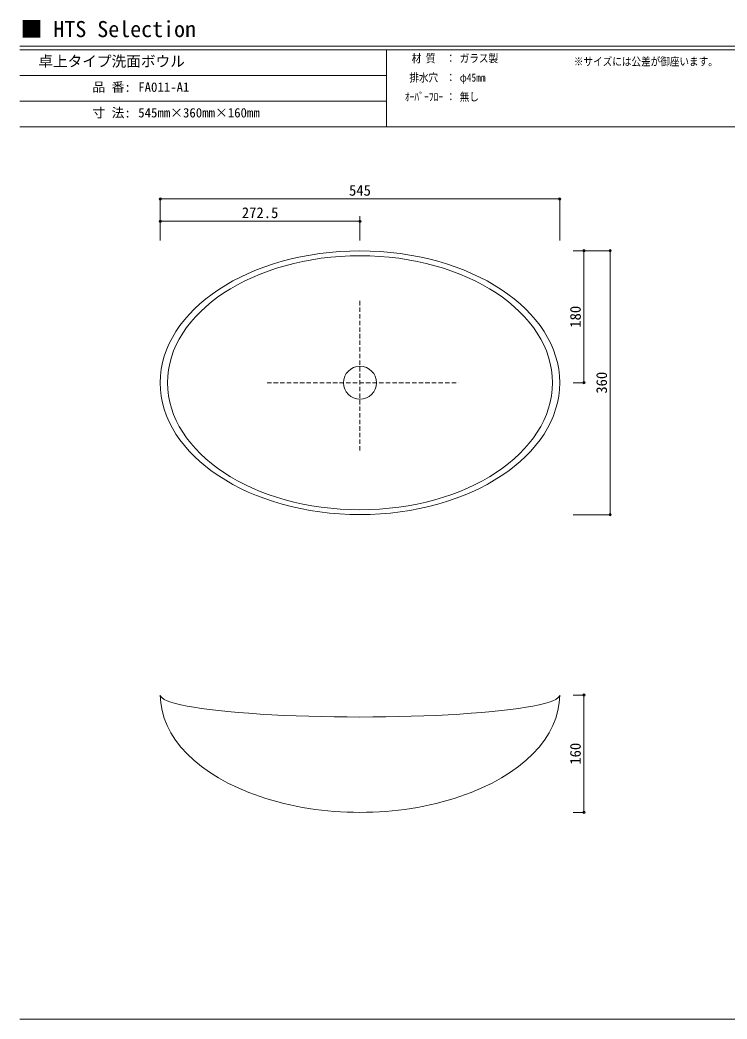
# Model space of a CAD drawing. Units: millimetres, scale not verified. Extents: x -1002 to 1018, y -687 to 676.
# Drawn here: x -1002 to -37, y -687 to 676 of the extents above; entities that cross this region are included whole.
import ezdxf
from ezdxf.enums import TextEntityAlignment as Align

# ---------------------------------------------------------------- set-up
doc = ezdxf.new("R2010")
doc.units = ezdxf.units.MM
doc.header["$LTSCALE"] = 5
doc.header["$PDMODE"] = 32
doc.header["$PDSIZE"] = 3
doc.linetypes.add('DASHED1', pattern=[1.8, 1.2, -0.6])
doc.layers.add('F-0', color=7, linetype='Continuous', lineweight=15)
doc.styles.add('ＭＳ ゴシック', font='')
doc.styles.get('ＭＳ ゴシック').set_extended_font_data('MS Gothic')

msp = doc.modelspace()

# ---------------------------------------------------------------- linework, layer by layer
at = {"layer": 'F-0'}
for p, q in [((1002.034, 640.036), (-1002.086, 640.036)), ((1002.034, 635.036), (-1002.086, 635.036)), ((-502.086, 635.036), (-502.086, 530.036)), ((-502.086, 600.036), (-1002.086, 600.036)), ((-502.086, 565.036), (-1002.086, 565.036)), ((1002.034, 530.036), (-1002.086, 530.036)), ((-538.181, 407.956), (-538.181, 400.982)), ((-1002.086, -687.064), (1002.034, -687.064))]:
    msp.add_line(p, q, dxfattribs=at)
at = {"layer": 'F-0', "color": 4, "lineweight": 9}
for p, q in [((-810.681, 431.502), (-265.681, 431.502)), ((-810.681, 431.502), (-810.681, 374.67)), ((-265.681, 431.502), (-265.681, 374.67)), ((-810.681, 400.982), (-538.181, 400.982)), ((-810.681, 400.982), (-810.681, 374.67)), ((-538.181, 400.982), (-538.181, 374.67)), ((-232.59, 360.823), (-247.325, 360.823)), ((-196.807, 360.823), (-247.325, 360.823)), ((-232.59, 360.823), (-232.59, 180.823)), ((-196.807, 360.823), (-196.807, 0.823)), ((-232.59, 180.823), (-247.325, 180.823)), ((-196.807, 0.823), (-247.325, 0.823)), ((-232.59, -245.191), (-247.325, -245.191)), ((-232.59, -245.191), (-232.59, -405.191)), ((-232.59, -405.191), (-247.325, -405.191))]:
    msp.add_line(p, q, dxfattribs=at)
at = {"layer": 'F-0', "color": 4, "linetype": 'DASHED1', "lineweight": 9}
for p, q in [((-538.181, 292.337), (-538.181, 85.678)), ((-665.048, 180.823), (-404.042, 180.823))]:
    msp.add_line(p, q, dxfattribs=at)
at = {"layer": 'F-0'}
msp.add_circle((-538.181, 180.823), 22.5, dxfattribs=at)
for major_axis in [(272.5, 0), (262.5, 0)]:
    msp.add_ellipse((-538.181, 180.823), major_axis=major_axis, ratio=0.66, dxfattribs=at)
for ratio in [0.5871, 0.11]:
    msp.add_ellipse((-538.181, -245.191), major_axis=(272.5, 0), ratio=ratio, start_param=3.14159265, end_param=6.28318531, dxfattribs=at)
at = {"layer": 'F-0', "color": 6}
for p in [(-810.681, 431.502), (-265.681, 431.502), (-810.681, 400.982), (-538.181, 400.982), (-232.59, 360.823), (-196.807, 360.823), (-232.59, 180.823), (-196.807, 0.823), (-232.59, -245.191), (-232.59, -405.191)]:
    msp.add_point(p, dxfattribs=at)

# ---------------------------------------------------------------- texts
at = {"layer": 'F-0', "style": 'ＭＳ ゴシック'}
for s, height, p in [('■ HTS Selection', 21.99, (-1001.367, 645.583)), ('卓上タイプ洗面ボウル', 14.66, (-977.086, 607.536)), ('品 番:', 12.83, (-903.336, 573.786)), ('FA011-A1', 12.83, (-840.774, 573.786)), ('寸 法:', 12.83, (-903.336, 538.786)), ('545mm×360mm×160mm', 12.83, (-840.774, 538.786)), ('545', 14.66, (-553.181, 431.502)), ('272.5', 14.66, (-699.431, 400.982))]:
    msp.add_text(s, height=height, dxfattribs=at).set_placement(p, align=Align.BOTTOM_LEFT)
at = {"layer": 'F-0', "style": 'ＭＳ ゴシック', "width": 0.85}
for s, p in [('材 質', (-467.711, 614.411)), ('：', (-420.836, 614.411)), ('ガラス製', (-402.086, 614.411)), ('※サイズには公差が御座います。', (-246.359, 610.036)), ('排水穴', (-470.836, 588.161)), ('：', (-420.836, 588.161)), ('φ45mm', (-402.086, 588.161)), ('ｵｰﾊﾞｰﾌﾛｰ', (-477.086, 561.911)), ('：', (-420.836, 561.911)), ('無し', (-402.086, 561.911))]:
    msp.add_text(s, height=11, dxfattribs=at).set_placement(p, align=Align.BOTTOM_LEFT)
at = {"layer": 'F-0', "style": 'ＭＳ ゴシック'}
for s, p in [('180', (-232.59, 255.823)), ('360', (-196.807, 165.823)), ('160', (-232.59, -340.191))]:
    msp.add_text(s, height=14.66, rotation=90, dxfattribs=at).set_placement(p, align=Align.BOTTOM_LEFT)

doc.saveas('drawing.dxf')
